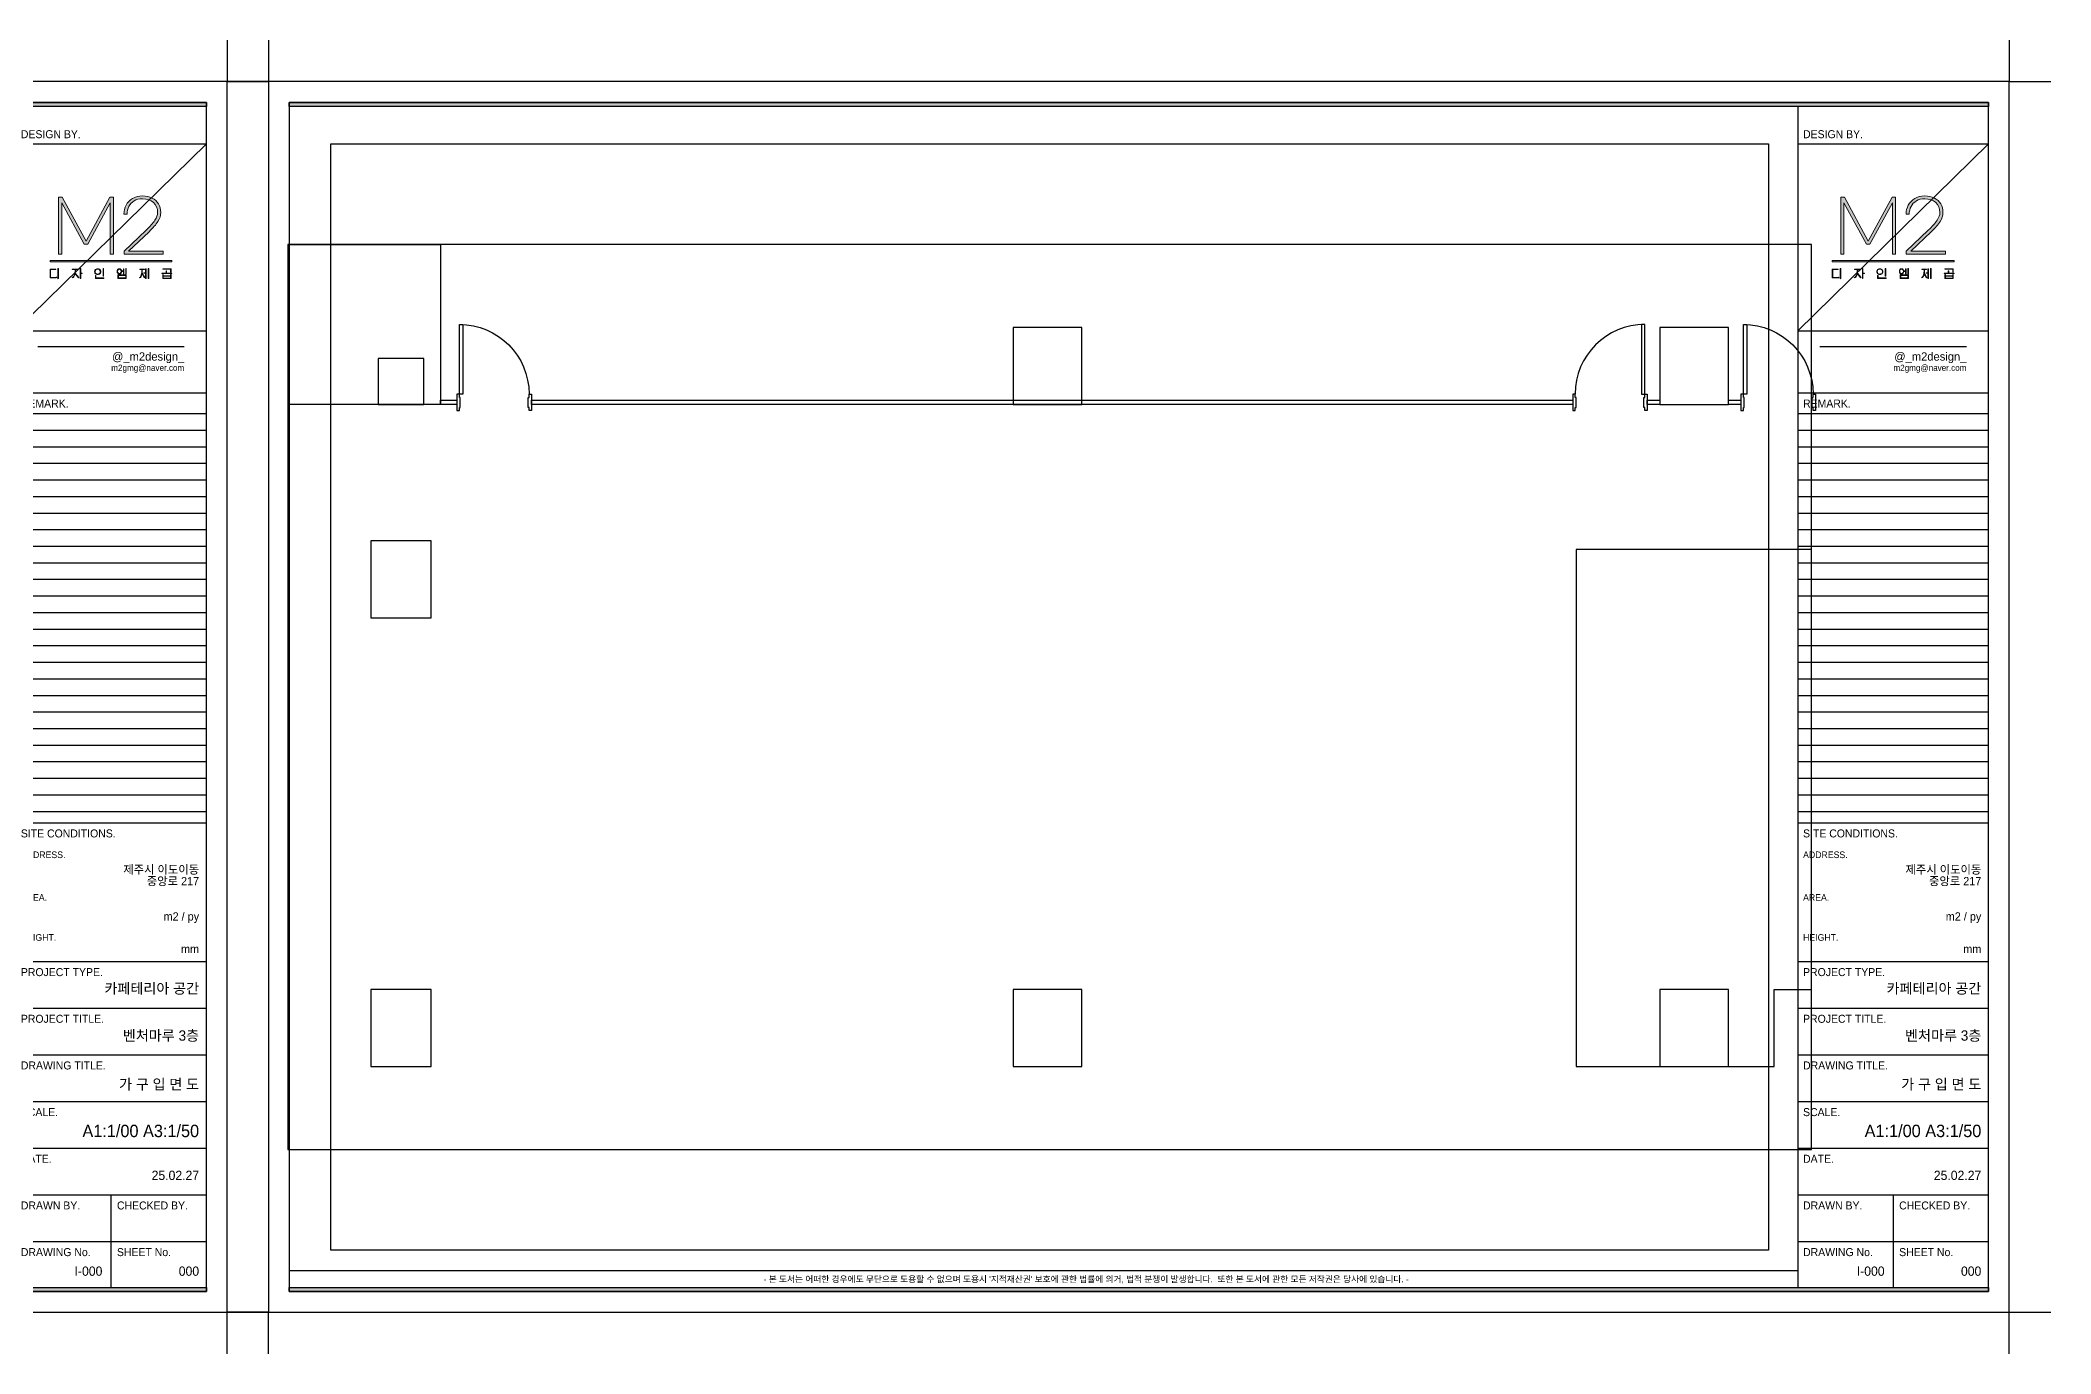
# Model space of a CAD drawing. Header units: millimetres. Extents: x 260434 to 325434, y 89286 to 105136.
# Drawn here: x 301179 to 325434, y 89286 to 105136 of the extents above; entities that cross this region are included whole.
import ezdxf
from ezdxf.enums import TextEntityAlignment as Align

# ---------------------------------------------------------------- set-up
doc = ezdxf.new("R2010")
doc.units = ezdxf.units.MM
doc.header["$LTSCALE"] = 100
doc.layers.get('DEFPOINTS').update_dxf_attribs({"color": 248})
for name, color, linetype in [('06-FUR', 6, 'Continuous'), ('07-DIM WAL', 5, 'Continuous'), ('2CONTINUOUS', 2, 'Continuous'), ('_U+B808_U+C774_U+C5B4 2', 7, 'Continuous'), ('CO-DO-FR', 7, 'Continuous'), ('CO-DOOR', 8, 'Continuous'), ('FORM(YOURNAME)-1', 1, 'Continuous'), ('FORM(YOURNAME)-11', 1, 'Continuous'), ('FORM(YOURNAME)-11 @ 1', 1, 'Continuous'), ('WIN', 4, 'Continuous')]:
    doc.layers.add(name, color=color, linetype=linetype)
doc.styles.add('YOURNAME', font='HY울릉도M.TTF')

# ---------------------------------------------------------------- blocks, each defined once
blk = doc.blocks.new('block 34')
at = {"layer": '_U+B808_U+C774_U+C5B4 2'}
h = blk.add_hatch(color=35, dxfattribs=at)
h.dxf.hatch_style = 2
h.paths.add_polyline_path([(674.6, -105.53), (675.73, -105.53), (683.42, -119.69), (691.1, -105.53), (692.22, -105.53), (692.22, -123.82), (691.22, -123.82), (691.22, -107.31), (683.97, -120.67), (682.84, -120.67), (675.59, -107.31), (675.59, -123.82), (674.6, -123.82)])
h = blk.add_hatch(color=35, dxfattribs=at)
h.dxf.hatch_style = 2
edge = h.paths.add_edge_path()
edge.add_spline(control_points=[(704.68, -105.78), (705.57, -106.21), (706.25, -106.83), (706.73, -107.63), (707.21, -108.43), (707.45, -109.38), (707.45, -110.46), (707.45, -111.43), (707.14, -112.39), (706.53, -113.34), (705.92, -114.29), (704.98, -115.38), (703.7, -116.62), (703.7, -116.62), (697.12, -122.91), (697.12, -122.91), (697.12, -122.91), (708.26, -122.91), (708.26, -122.91), (708.26, -122.91), (708.26, -123.82), (708.26, -123.82), (708.26, -123.82), (695.66, -123.82), (695.66, -123.82), (695.66, -123.82), (695.66, -122.91), (695.66, -122.91), (695.66, -122.91), (702.73, -116.15), (702.73, -116.15), (703.99, -114.93), (704.93, -113.86), (705.54, -112.95), (706.15, -112.03), (706.45, -111.2), (706.45, -110.46), (706.45, -109.07), (706.01, -107.98), (705.12, -107.2), (704.23, -106.42), (703.05, -106.03), (701.57, -106.03), (700.53, -106.03), (699.64, -106.26), (698.89, -106.71), (698.15, -107.15), (697.57, -107.75), (697.18, -108.5), (696.79, -109.25), (696.59, -110.06), (696.59, -110.94), (696.59, -110.94), (695.59, -110.94), (695.59, -110.94), (695.59, -109.89), (695.83, -108.93), (696.3, -108.05), (696.77, -107.17), (697.46, -106.46), (698.36, -105.93), (699.26, -105.4), (700.33, -105.13), (701.57, -105.13), (702.76, -105.13), (703.79, -105.35), (704.68, -105.78)], knot_values=[0, 0, 0, 0, 1, 1, 1, 2, 2, 2, 3, 3, 3, 4, 4, 4, 5, 5, 5, 6, 6, 6, 7, 7, 7, 8, 8, 8, 9, 9, 9, 10, 10, 10, 11, 11, 11, 12, 12, 12, 13, 13, 13, 14, 14, 14, 15, 15, 15, 16, 16, 16, 17, 17, 17, 18, 18, 18, 19, 19, 19, 20, 20, 20, 21, 21, 21, 22, 22, 22, 22], degree=3, periodic=0)
at = {"layer": '_U+B808_U+C774_U+C5B4 2', "lineweight": 0}
blk.add_lwpolyline([(674.6, -105.53), (675.73, -105.53), (683.42, -119.69), (691.1, -105.53), (692.22, -105.53), (692.22, -123.82), (691.22, -123.82), (691.22, -107.31), (683.97, -120.67), (682.84, -120.67), (675.59, -107.31), (675.59, -123.82), (674.6, -123.82), (674.6, -105.53)], dxfattribs=at)
blk.add_open_spline([(704.68, -105.78), (705.57, -106.21), (706.25, -106.83), (706.73, -107.63), (707.21, -108.43), (707.45, -109.38), (707.45, -110.46), (707.45, -111.43), (707.14, -112.39), (706.53, -113.34), (705.92, -114.29), (704.98, -115.38), (703.7, -116.62), (703.7, -116.62), (697.12, -122.91), (697.12, -122.91), (697.12, -122.91), (708.26, -122.91), (708.26, -122.91), (708.26, -122.91), (708.26, -123.82), (708.26, -123.82), (708.26, -123.82), (695.66, -123.82), (695.66, -123.82), (695.66, -123.82), (695.66, -122.91), (695.66, -122.91), (695.66, -122.91), (702.73, -116.15), (702.73, -116.15), (703.99, -114.93), (704.93, -113.86), (705.54, -112.95), (706.15, -112.03), (706.45, -111.2), (706.45, -110.46), (706.45, -109.07), (706.01, -107.98), (705.12, -107.2), (704.23, -106.42), (703.05, -106.03), (701.57, -106.03), (700.53, -106.03), (699.64, -106.26), (698.89, -106.71), (698.15, -107.15), (697.57, -107.75), (697.18, -108.5), (696.79, -109.25), (696.59, -110.06), (696.59, -110.94), (696.59, -110.94), (695.59, -110.94), (695.59, -110.94), (695.59, -109.89), (695.83, -108.93), (696.3, -108.05), (696.77, -107.17), (697.46, -106.46), (698.36, -105.93), (699.26, -105.4), (700.33, -105.13), (701.57, -105.13), (702.76, -105.13), (703.79, -105.35), (704.68, -105.78)], degree=3, knots=[0, 0, 0, 0, 1, 1, 1, 2, 2, 2, 3, 3, 3, 4, 4, 4, 5, 5, 5, 6, 6, 6, 7, 7, 7, 8, 8, 8, 9, 9, 9, 10, 10, 10, 11, 11, 11, 12, 12, 12, 13, 13, 13, 14, 14, 14, 15, 15, 15, 16, 16, 16, 17, 17, 17, 18, 18, 18, 19, 19, 19, 20, 20, 20, 21, 21, 21, 22, 22, 22, 22], dxfattribs=at)
blk = doc.blocks.new('block 35')
at = {"layer": '_U+B808_U+C774_U+C5B4 2'}
h = blk.add_hatch(color=35, dxfattribs=at)
h.dxf.hatch_style = 2
edge = h.paths.add_edge_path()
edge.add_spline(control_points=[(673.72, -128.8), (673.72, -128.8), (672, -128.8), (672, -128.8), (672, -128.8), (672, -131.36), (672, -131.36), (672, -131.36), (673.14, -131.36), (673.14, -131.36), (673.29, -131.36), (673.44, -131.34), (673.6, -131.31), (673.75, -131.28), (673.88, -131.24), (673.98, -131.2), (673.98, -131.2), (673.98, -131.35), (673.98, -131.35), (673.88, -131.4), (673.75, -131.44), (673.6, -131.47), (673.45, -131.49), (673.3, -131.51), (673.14, -131.51), (673.14, -131.51), (671.83, -131.51), (671.83, -131.51), (671.83, -131.51), (671.83, -128.65), (671.83, -128.65), (671.83, -128.65), (673.72, -128.65), (673.72, -128.65), (673.72, -128.65), (673.72, -128.8), (673.72, -128.8)], knot_values=[0, 0, 0, 0, 1, 1, 1, 2, 2, 2, 3, 3, 3, 4, 4, 4, 5, 5, 5, 6, 6, 6, 7, 7, 7, 8, 8, 8, 9, 9, 9, 10, 10, 10, 11, 11, 11, 12, 12, 12, 12], degree=3, periodic=0)
h.paths.add_polyline_path([(674.54, -131.73), (674.38, -131.74), (674.38, -128.5), (674.54, -128.5)])
h = blk.add_hatch(color=35, dxfattribs=at)
h.dxf.hatch_style = 2
edge = h.paths.add_edge_path()
edge.add_spline(control_points=[(679.96, -130.01), (679.96, -130.01), (681.09, -131.37), (681.09, -131.37), (681.09, -131.37), (680.96, -131.47), (680.96, -131.47), (680.96, -131.47), (679.92, -130.19), (679.92, -130.19), (679.82, -130.57), (679.69, -130.87), (679.52, -131.09), (679.35, -131.32), (679.14, -131.46), (678.9, -131.51), (678.9, -131.51), (678.9, -131.36), (678.9, -131.36), (679.11, -131.3), (679.3, -131.16), (679.45, -130.93), (679.6, -130.7), (679.71, -130.39), (679.79, -130.03), (679.86, -129.66), (679.91, -129.25), (679.91, -128.8), (679.91, -128.8), (678.97, -128.8), (678.97, -128.8), (678.97, -128.8), (678.97, -128.65), (678.97, -128.65), (678.97, -128.65), (681, -128.65), (681, -128.65), (681, -128.65), (681, -128.8), (681, -128.8), (681, -128.8), (680.07, -128.8), (680.07, -128.8), (680.06, -129.26), (680.03, -129.66), (679.96, -130.01)], knot_values=[0, 0, 0, 0, 1, 1, 1, 2, 2, 2, 3, 3, 3, 4, 4, 4, 5, 5, 5, 6, 6, 6, 7, 7, 7, 8, 8, 8, 9, 9, 9, 10, 10, 10, 11, 11, 11, 12, 12, 12, 13, 13, 13, 14, 14, 14, 15, 15, 15, 15], degree=3, periodic=0)
h.paths.add_polyline_path([(682.21, -130.06), (681.69, -130.06), (681.69, -131.73), (681.54, -131.73), (681.54, -128.5), (681.69, -128.5), (681.69, -129.92), (682.21, -129.92)])
h = blk.add_hatch(color=35, dxfattribs=at)
h.dxf.hatch_style = 2
edge = h.paths.add_edge_path()
edge.add_spline(control_points=[(687.69, -128.68), (687.84, -128.76), (687.95, -128.87), (688.03, -129.01), (688.11, -129.15), (688.15, -129.3), (688.15, -129.47), (688.15, -129.64), (688.11, -129.8), (688.03, -129.94), (687.95, -130.08), (687.84, -130.19), (687.69, -130.27), (687.54, -130.35), (687.36, -130.39), (687.15, -130.39), (686.95, -130.39), (686.77, -130.35), (686.62, -130.27), (686.47, -130.19), (686.36, -130.08), (686.28, -129.94), (686.2, -129.8), (686.16, -129.64), (686.16, -129.47), (686.16, -129.3), (686.2, -129.15), (686.28, -129.01), (686.36, -128.87), (686.47, -128.76), (686.62, -128.68), (686.77, -128.6), (686.95, -128.56), (687.15, -128.56), (687.36, -128.56), (687.54, -128.6), (687.69, -128.68)], knot_values=[0, 0, 0, 0, 1, 1, 1, 2, 2, 2, 3, 3, 3, 4, 4, 4, 5, 5, 5, 6, 6, 6, 7, 7, 7, 8, 8, 8, 9, 9, 9, 10, 10, 10, 11, 11, 11, 12, 12, 12, 12], degree=3, periodic=0)
edge = h.paths.add_edge_path()
edge.add_spline(control_points=[(686.72, -128.79), (686.59, -128.86), (686.49, -128.95), (686.43, -129.07), (686.36, -129.18), (686.32, -129.32), (686.32, -129.47), (686.32, -129.63), (686.36, -129.76), (686.43, -129.88), (686.49, -130), (686.59, -130.09), (686.72, -130.15), (686.84, -130.22), (686.99, -130.25), (687.15, -130.25), (687.32, -130.25), (687.46, -130.22), (687.59, -130.15), (687.72, -130.09), (687.81, -130), (687.88, -129.88), (687.95, -129.76), (687.98, -129.63), (687.98, -129.47), (687.98, -129.32), (687.95, -129.18), (687.88, -129.07), (687.81, -128.95), (687.72, -128.86), (687.59, -128.79), (687.46, -128.73), (687.32, -128.7), (687.15, -128.7), (686.99, -128.7), (686.84, -128.73), (686.72, -128.79)], knot_values=[0, 0, 0, 0, 1, 1, 1, 2, 2, 2, 3, 3, 3, 4, 4, 4, 5, 5, 5, 6, 6, 6, 7, 7, 7, 8, 8, 8, 9, 9, 9, 10, 10, 10, 11, 11, 11, 12, 12, 12, 12], degree=3, periodic=0)
h.paths.add_polyline_path([(686.6, -131.51), (689.15, -131.51), (689.15, -131.66), (686.44, -131.66), (686.44, -130.66), (686.6, -130.66)])
h.paths.add_polyline_path([(689.03, -130.91), (688.87, -130.91), (688.87, -128.5), (689.03, -128.5)])
h = blk.add_hatch(color=35, dxfattribs=at)
h.dxf.hatch_style = 2
edge = h.paths.add_edge_path()
edge.add_spline(control_points=[(694.67, -130), (694.55, -130.16), (694.37, -130.23), (694.14, -130.23), (693.91, -130.23), (693.73, -130.16), (693.61, -130), (693.48, -129.84), (693.42, -129.64), (693.42, -129.39), (693.42, -129.14), (693.48, -128.94), (693.61, -128.78), (693.73, -128.62), (693.91, -128.54), (694.14, -128.54), (694.35, -128.54), (694.51, -128.61), (694.63, -128.74), (694.75, -128.87), (694.83, -129.04), (694.85, -129.25), (694.85, -129.25), (695.45, -129.25), (695.45, -129.25), (695.45, -129.25), (695.45, -128.52), (695.45, -128.52), (695.45, -128.52), (695.61, -128.52), (695.61, -128.52), (695.61, -128.52), (695.61, -130.29), (695.61, -130.29), (695.61, -130.29), (695.45, -130.29), (695.45, -130.29), (695.45, -130.29), (695.45, -129.4), (695.45, -129.4), (695.45, -129.4), (694.86, -129.4), (694.86, -129.4), (694.85, -129.64), (694.79, -129.85), (694.67, -130)], knot_values=[0, 0, 0, 0, 1, 1, 1, 2, 2, 2, 3, 3, 3, 4, 4, 4, 5, 5, 5, 6, 6, 6, 7, 7, 7, 8, 8, 8, 9, 9, 9, 10, 10, 10, 11, 11, 11, 12, 12, 12, 13, 13, 13, 14, 14, 14, 15, 15, 15, 15], degree=3, periodic=0)
edge = h.paths.add_edge_path()
edge.add_spline(control_points=[(693.73, -129.9), (693.83, -130.03), (693.97, -130.09), (694.14, -130.09), (694.31, -130.09), (694.45, -130.03), (694.55, -129.9), (694.65, -129.78), (694.7, -129.61), (694.7, -129.39), (694.7, -129.17), (694.65, -129), (694.55, -128.87), (694.45, -128.75), (694.31, -128.69), (694.14, -128.69), (693.97, -128.69), (693.83, -128.75), (693.73, -128.87), (693.63, -129), (693.58, -129.17), (693.58, -129.39), (693.58, -129.61), (693.63, -129.78), (693.73, -129.9)], knot_values=[0, 0, 0, 0, 1, 1, 1, 2, 2, 2, 3, 3, 3, 4, 4, 4, 5, 5, 5, 6, 6, 6, 7, 7, 7, 8, 8, 8, 8], degree=3, periodic=0)
h.paths.add_polyline_path([(693.69, -130.55), (696.36, -130.55), (696.36, -131.66), (693.69, -131.66)])
h.paths.add_polyline_path([(693.85, -131.51), (696.2, -131.51), (696.2, -130.7), (693.85, -130.7)])
h.paths.add_polyline_path([(696.36, -128.5), (696.36, -130.32), (696.2, -130.32), (696.2, -128.5)])
h = blk.add_hatch(color=35, dxfattribs=at)
h.dxf.hatch_style = 2
edge = h.paths.add_edge_path()
edge.add_spline(control_points=[(701.46, -129.93), (701.46, -129.93), (702.28, -131.39), (702.28, -131.39), (702.28, -131.39), (702.15, -131.47), (702.15, -131.47), (702.15, -131.47), (701.43, -130.17), (701.43, -130.17), (701.3, -130.94), (701.03, -131.39), (700.63, -131.51), (700.63, -131.51), (700.63, -131.35), (700.63, -131.35), (700.88, -131.26), (701.06, -130.99), (701.18, -130.55), (701.3, -130.1), (701.37, -129.52), (701.37, -128.8), (701.37, -128.8), (700.67, -128.8), (700.67, -128.8), (700.67, -128.8), (700.67, -128.65), (700.67, -128.65), (700.67, -128.65), (702.19, -128.65), (702.19, -128.65), (702.19, -128.65), (702.19, -128.8), (702.19, -128.8), (702.19, -128.8), (701.53, -128.8), (701.53, -128.8), (701.52, -129.25), (701.5, -129.63), (701.46, -129.93)], knot_values=[0, 0, 0, 0, 1, 1, 1, 2, 2, 2, 3, 3, 3, 4, 4, 4, 5, 5, 5, 6, 6, 6, 7, 7, 7, 8, 8, 8, 9, 9, 9, 10, 10, 10, 11, 11, 11, 12, 12, 12, 13, 13, 13, 13], degree=3, periodic=0)
h.paths.add_polyline_path([(702.59, -128.52), (702.75, -128.52), (702.75, -131.68), (702.59, -131.68), (702.59, -129.95), (702, -129.95), (702, -129.8), (702.59, -129.8)])
h.paths.add_polyline_path([(703.61, -128.5), (703.61, -131.73), (703.45, -131.73), (703.45, -128.5)])
h = blk.add_hatch(color=35, dxfattribs=at)
h.dxf.hatch_style = 2
h.paths.add_polyline_path([(711.02, -129.93), (711.02, -130.07), (707.82, -130.07), (707.82, -129.93), (709.16, -129.93), (709.16, -129.2), (709.32, -129.2), (709.32, -129.93)])
h.paths.add_polyline_path([(710.61, -128.72), (708.07, -128.72), (708.07, -128.57), (710.77, -128.57), (710.77, -129.64), (710.61, -129.64)])
h.paths.add_polyline_path([(710.61, -130.36), (710.77, -130.36), (710.77, -131.66), (708.08, -131.66), (708.08, -130.36), (708.24, -130.36), (708.24, -130.83), (710.61, -130.83)])
h.paths.add_polyline_path([(710.61, -131.52), (710.61, -130.97), (708.24, -130.97), (708.24, -131.52)])
at = {"layer": '_U+B808_U+C774_U+C5B4 2', "lineweight": 0}
for points in [[(674.54, -131.73), (674.38, -131.74), (674.38, -128.5), (674.54, -128.5), (674.54, -131.73)], [(682.21, -130.06), (681.69, -130.06), (681.69, -131.73), (681.54, -131.73), (681.54, -128.5), (681.69, -128.5), (681.69, -129.92), (682.21, -129.92), (682.21, -130.06)], [(689.03, -130.91), (688.87, -130.91), (688.87, -128.5), (689.03, -128.5), (689.03, -130.91)], [(696.36, -128.5), (696.36, -130.32), (696.2, -130.32), (696.2, -128.5), (696.36, -128.5)], [(702.59, -128.52), (702.75, -128.52), (702.75, -131.68), (702.59, -131.68), (702.59, -129.95), (702, -129.95), (702, -129.8), (702.59, -129.8), (702.59, -128.52)], [(703.61, -128.5), (703.61, -131.73), (703.45, -131.73), (703.45, -128.5), (703.61, -128.5)], [(711.02, -129.93), (711.02, -130.07), (707.82, -130.07), (707.82, -129.93), (709.16, -129.93), (709.16, -129.2), (709.32, -129.2), (709.32, -129.93), (711.02, -129.93)], [(710.61, -128.72), (708.07, -128.72), (708.07, -128.57), (710.77, -128.57), (710.77, -129.64), (710.61, -129.64), (710.61, -128.72)], [(686.6, -131.51), (689.15, -131.51), (689.15, -131.66), (686.44, -131.66), (686.44, -130.66), (686.6, -130.66), (686.6, -131.51)], [(693.69, -130.55), (696.36, -130.55), (696.36, -131.66), (693.69, -131.66), (693.69, -130.55)], [(693.85, -131.51), (696.2, -131.51), (696.2, -130.7), (693.85, -130.7), (693.85, -131.51)], [(710.61, -130.36), (710.77, -130.36), (710.77, -131.66), (708.08, -131.66), (708.08, -130.36), (708.24, -130.36), (708.24, -130.83), (710.61, -130.83), (710.61, -130.36)], [(710.61, -131.52), (710.61, -130.97), (708.24, -130.97), (708.24, -131.52), (710.61, -131.52)]]:
    blk.add_lwpolyline(points, dxfattribs=at)
for points, knots in [([(673.72, -128.8), (673.72, -128.8), (672, -128.8), (672, -128.8), (672, -128.8), (672, -131.36), (672, -131.36), (672, -131.36), (673.14, -131.36), (673.14, -131.36), (673.29, -131.36), (673.44, -131.34), (673.6, -131.31), (673.75, -131.28), (673.88, -131.24), (673.98, -131.2), (673.98, -131.2), (673.98, -131.35), (673.98, -131.35), (673.88, -131.4), (673.75, -131.44), (673.6, -131.47), (673.45, -131.49), (673.3, -131.51), (673.14, -131.51), (673.14, -131.51), (671.83, -131.51), (671.83, -131.51), (671.83, -131.51), (671.83, -128.65), (671.83, -128.65), (671.83, -128.65), (673.72, -128.65), (673.72, -128.65), (673.72, -128.65), (673.72, -128.8), (673.72, -128.8)], [0, 0, 0, 0, 1, 1, 1, 2, 2, 2, 3, 3, 3, 4, 4, 4, 5, 5, 5, 6, 6, 6, 7, 7, 7, 8, 8, 8, 9, 9, 9, 10, 10, 10, 11, 11, 11, 12, 12, 12, 12]), ([(679.96, -130.01), (679.96, -130.01), (681.09, -131.37), (681.09, -131.37), (681.09, -131.37), (680.96, -131.47), (680.96, -131.47), (680.96, -131.47), (679.92, -130.19), (679.92, -130.19), (679.82, -130.57), (679.69, -130.87), (679.52, -131.09), (679.35, -131.32), (679.14, -131.46), (678.9, -131.51), (678.9, -131.51), (678.9, -131.36), (678.9, -131.36), (679.11, -131.3), (679.3, -131.16), (679.45, -130.93), (679.6, -130.7), (679.71, -130.39), (679.79, -130.03), (679.86, -129.66), (679.91, -129.25), (679.91, -128.8), (679.91, -128.8), (678.97, -128.8), (678.97, -128.8), (678.97, -128.8), (678.97, -128.65), (678.97, -128.65), (678.97, -128.65), (681, -128.65), (681, -128.65), (681, -128.65), (681, -128.8), (681, -128.8), (681, -128.8), (680.07, -128.8), (680.07, -128.8), (680.06, -129.26), (680.03, -129.66), (679.96, -130.01)], [0, 0, 0, 0, 1, 1, 1, 2, 2, 2, 3, 3, 3, 4, 4, 4, 5, 5, 5, 6, 6, 6, 7, 7, 7, 8, 8, 8, 9, 9, 9, 10, 10, 10, 11, 11, 11, 12, 12, 12, 13, 13, 13, 14, 14, 14, 15, 15, 15, 15]), ([(687.69, -128.68), (687.84, -128.76), (687.95, -128.87), (688.03, -129.01), (688.11, -129.15), (688.15, -129.3), (688.15, -129.47), (688.15, -129.64), (688.11, -129.8), (688.03, -129.94), (687.95, -130.08), (687.84, -130.19), (687.69, -130.27), (687.54, -130.35), (687.36, -130.39), (687.15, -130.39), (686.95, -130.39), (686.77, -130.35), (686.62, -130.27), (686.47, -130.19), (686.36, -130.08), (686.28, -129.94), (686.2, -129.8), (686.16, -129.64), (686.16, -129.47), (686.16, -129.3), (686.2, -129.15), (686.28, -129.01), (686.36, -128.87), (686.47, -128.76), (686.62, -128.68), (686.77, -128.6), (686.95, -128.56), (687.15, -128.56), (687.36, -128.56), (687.54, -128.6), (687.69, -128.68)], [0, 0, 0, 0, 1, 1, 1, 2, 2, 2, 3, 3, 3, 4, 4, 4, 5, 5, 5, 6, 6, 6, 7, 7, 7, 8, 8, 8, 9, 9, 9, 10, 10, 10, 11, 11, 11, 12, 12, 12, 12]), ([(686.72, -128.79), (686.59, -128.86), (686.49, -128.95), (686.43, -129.07), (686.36, -129.18), (686.32, -129.32), (686.32, -129.47), (686.32, -129.63), (686.36, -129.76), (686.43, -129.88), (686.49, -130), (686.59, -130.09), (686.72, -130.15), (686.84, -130.22), (686.99, -130.25), (687.15, -130.25), (687.32, -130.25), (687.46, -130.22), (687.59, -130.15), (687.72, -130.09), (687.81, -130), (687.88, -129.88), (687.95, -129.76), (687.98, -129.63), (687.98, -129.47), (687.98, -129.32), (687.95, -129.18), (687.88, -129.07), (687.81, -128.95), (687.72, -128.86), (687.59, -128.79), (687.46, -128.73), (687.32, -128.7), (687.15, -128.7), (686.99, -128.7), (686.84, -128.73), (686.72, -128.79)], [0, 0, 0, 0, 1, 1, 1, 2, 2, 2, 3, 3, 3, 4, 4, 4, 5, 5, 5, 6, 6, 6, 7, 7, 7, 8, 8, 8, 9, 9, 9, 10, 10, 10, 11, 11, 11, 12, 12, 12, 12]), ([(694.67, -130), (694.55, -130.16), (694.37, -130.23), (694.14, -130.23), (693.91, -130.23), (693.73, -130.16), (693.61, -130), (693.48, -129.84), (693.42, -129.64), (693.42, -129.39), (693.42, -129.14), (693.48, -128.94), (693.61, -128.78), (693.73, -128.62), (693.91, -128.54), (694.14, -128.54), (694.35, -128.54), (694.51, -128.61), (694.63, -128.74), (694.75, -128.87), (694.83, -129.04), (694.85, -129.25), (694.85, -129.25), (695.45, -129.25), (695.45, -129.25), (695.45, -129.25), (695.45, -128.52), (695.45, -128.52), (695.45, -128.52), (695.61, -128.52), (695.61, -128.52), (695.61, -128.52), (695.61, -130.29), (695.61, -130.29), (695.61, -130.29), (695.45, -130.29), (695.45, -130.29), (695.45, -130.29), (695.45, -129.4), (695.45, -129.4), (695.45, -129.4), (694.86, -129.4), (694.86, -129.4), (694.85, -129.64), (694.79, -129.85), (694.67, -130)], [0, 0, 0, 0, 1, 1, 1, 2, 2, 2, 3, 3, 3, 4, 4, 4, 5, 5, 5, 6, 6, 6, 7, 7, 7, 8, 8, 8, 9, 9, 9, 10, 10, 10, 11, 11, 11, 12, 12, 12, 13, 13, 13, 14, 14, 14, 15, 15, 15, 15]), ([(693.73, -129.9), (693.83, -130.03), (693.97, -130.09), (694.14, -130.09), (694.31, -130.09), (694.45, -130.03), (694.55, -129.9), (694.65, -129.78), (694.7, -129.61), (694.7, -129.39), (694.7, -129.17), (694.65, -129), (694.55, -128.87), (694.45, -128.75), (694.31, -128.69), (694.14, -128.69), (693.97, -128.69), (693.83, -128.75), (693.73, -128.87), (693.63, -129), (693.58, -129.17), (693.58, -129.39), (693.58, -129.61), (693.63, -129.78), (693.73, -129.9)], [0, 0, 0, 0, 1, 1, 1, 2, 2, 2, 3, 3, 3, 4, 4, 4, 5, 5, 5, 6, 6, 6, 7, 7, 7, 8, 8, 8, 8]), ([(701.46, -129.93), (701.46, -129.93), (702.28, -131.39), (702.28, -131.39), (702.28, -131.39), (702.15, -131.47), (702.15, -131.47), (702.15, -131.47), (701.43, -130.17), (701.43, -130.17), (701.3, -130.94), (701.03, -131.39), (700.63, -131.51), (700.63, -131.51), (700.63, -131.35), (700.63, -131.35), (700.88, -131.26), (701.06, -130.99), (701.18, -130.55), (701.3, -130.1), (701.37, -129.52), (701.37, -128.8), (701.37, -128.8), (700.67, -128.8), (700.67, -128.8), (700.67, -128.8), (700.67, -128.65), (700.67, -128.65), (700.67, -128.65), (702.19, -128.65), (702.19, -128.65), (702.19, -128.65), (702.19, -128.8), (702.19, -128.8), (702.19, -128.8), (701.53, -128.8), (701.53, -128.8), (701.52, -129.25), (701.5, -129.63), (701.46, -129.93)], [0, 0, 0, 0, 1, 1, 1, 2, 2, 2, 3, 3, 3, 4, 4, 4, 5, 5, 5, 6, 6, 6, 7, 7, 7, 8, 8, 8, 9, 9, 9, 10, 10, 10, 11, 11, 11, 12, 12, 12, 13, 13, 13, 13])]:
    blk.add_open_spline(points, degree=3, knots=knots, dxfattribs=at)
blk = doc.blocks.new('block 33')
at = {"layer": '_U+B808_U+C774_U+C5B4 2'}
for name in ['block 34', 'block 35']:
    blk.add_blockref(name, (0, 0), dxfattribs=at)
blk = doc.blocks.new('block 32')
at = {"layer": '_U+B808_U+C774_U+C5B4 2'}
h = blk.add_hatch(color=35, dxfattribs=at)
h.dxf.hatch_style = 2
h.paths.add_polyline_path([(711.02, -126.32), (671.83, -126.32), (671.83, -125.91), (711.02, -125.91)])
at = {"layer": '_U+B808_U+C774_U+C5B4 2', "lineweight": 0}
blk.add_lwpolyline([(711.02, -126.32), (671.83, -126.32), (671.83, -125.91), (711.02, -125.91), (711.02, -126.32)], dxfattribs=at)
at = {"layer": '_U+B808_U+C774_U+C5B4 2'}
blk.add_blockref('block 33', (0, 0), dxfattribs=at)
blk = doc.blocks.new('FORM-ELEVATION')
at = {"layer": 'FORM(YOURNAME)-11'}
h = blk.add_hatch(color=256, dxfattribs=at)
h.dxf.hatch_style = 1
h.paths.add_polyline_path([(-10309, 35708), (71691, 35708), (71691, 35508), (-10309, 35508)])
h.paths.add_polyline_path([(-10309, -21492), (71691, -21492), (71691, -21692), (-10309, -21692)])
at = {"layer": 'DEFPOINTS', "color": 158}
for p, q in [((62481, 35508), (62481, -21492)), ((62481, 33708), (71691, 33708)), ((62481, 24686), (71691, 33708)), ((62481, 24686), (71691, 24686)), ((62481, 20686), (71691, 20686)), ((62481, 19886), (71691, 19886)), ((62481, 19086), (71691, 19086)), ((62481, 18286), (71691, 18286)), ((62481, 17486), (71691, 17486)), ((62481, 16686), (71691, 16686)), ((62481, 15886), (71691, 15886)), ((62481, 15086), (71691, 15086)), ((62481, 14286), (71691, 14286)), ((62481, 13486), (71691, 13486)), ((62481, 12686), (71691, 12686)), ((62481, 11886), (71691, 11886)), ((62481, 11086), (71691, 11086)), ((62481, 10286), (71691, 10286)), ((62481, 9486), (71691, 9486)), ((62481, 8686), (71691, 8686)), ((62481, 7886), (71691, 7886)), ((62481, 7086), (71691, 7086)), ((62481, 6286), (71691, 6286)), ((62481, 5486), (71691, 5486)), ((62481, 4686), (71691, 4686)), ((62481, 3886), (71691, 3886)), ((62481, 3086), (71691, 3086)), ((62481, 2286), (71691, 2286)), ((62481, 1486), (71691, 1486)), ((62481, -20692), (-10309, -20692))]:
    blk.add_line(p, q, dxfattribs=at)
at = {"layer": 'DEFPOINTS', "color": 1}
for points in [[(-11309, 38708), (-11309, 36708), (-13309, 36708)], [(72691, 38708), (72691, 36708), (74691, 36708)], [(-11309, -24692), (-11309, -22692), (-13309, -22692)], [(72691, -24692), (72691, -22692), (74691, -22692)]]:
    blk.add_lwpolyline(points, dxfattribs=at)
at = {"layer": 'DEFPOINTS', "color": 158}
for points in [[(-10309, -21692), (71691, -21692), (71691, 35708), (-10309, 35708)], [(-8309, 33708), (61071, 33708), (61071, -19692), (-8309, -19692)]]:
    blk.add_lwpolyline(points, close=True, dxfattribs=at)
at = {"layer": 'FORM(YOURNAME)-11', "color": 251}
blk.add_line((63550, 23916), (70622, 23916), dxfattribs=at)
at = {"layer": 'FORM(YOURNAME)-11', "color": 14}
for p, q in [((62481, 21686), (71691, 21686)), ((62481, 937), (71691, 937)), ((62481, -5756), (71691, -5756)), ((62481, -8009), (71691, -8009)), ((62481, -10261), (71691, -10261)), ((62481, -12514), (71691, -12514)), ((62481, -14766), (71691, -14766)), ((62481, -17019), (71691, -17019)), ((67086, -17019), (67086, -21492)), ((62481, -19271), (71691, -19271))]:
    blk.add_line(p, q, dxfattribs=at)
at = {"layer": 'FORM(YOURNAME)-11', "color": 250}
blk.add_lwpolyline([(-11309, -22692), (72691, -22692), (72691, 36708), (-11309, 36708)], close=True, dxfattribs=at)
at = {"layer": 'FORM(YOURNAME)-11'}
for points in [[(-10309, 35708), (71691, 35708), (71691, 35508), (-10309, 35508)], [(-10309, -21492), (71691, -21492), (71691, -21692), (-10309, -21692)]]:
    blk.add_lwpolyline(points, close=True, dxfattribs=at)
at = {"layer": '_U+B808_U+C774_U+C5B4 2', "xscale": 150, "yscale": 150, "zscale": 150}
blk.add_blockref('block 32', (-36628, 46957), dxfattribs=at)
at = {"layer": 'FORM(YOURNAME)-11', "color": 14, "style": 'YOURNAME'}
for s, height, p in [('DESIGN BY.', 386.1, (62739, 34170)), ('REMARK.', 386.1, (62739, 21172)), ('SITE CONDITIONS.', 386.14, (62739, 422)), ('PROJECT TYPE.', 386.14, (62739, -6271)), ('PROJECT TITLE.', 386.14, (62739, -8524)), ('DRAWING TITLE.', 386.14, (62739, -10776)), ('SCALE.', 386.1, (62739, -13029)), ('DATE.', 386.1, (62739, -15281)), ('DRAWN BY.', 386.1, (62739, -17534)), ('CHECKED BY.', 386.14, (67376, -17534)), ('DRAWING No.', 386.14, (62739, -19786)), ('SHEET No.', 386.1, (67376, -19786))]:
    blk.add_text(s, height=height, dxfattribs=at).set_placement(p, align=Align.MIDDLE_LEFT)
for s, height, width, p in [('@_m2design_', 400, 1.03, (70622, 23242)), ('m2gmg@naver.com', 300, 0.995, (70622, 22747))]:
    blk.add_text(s, height=height, dxfattribs=dict(at, width=width)).set_placement(p, align=Align.RIGHT)
at = {"layer": 'FORM(YOURNAME)-11', "color": 251, "style": 'YOURNAME'}
for s, p in [('ADDRESS.', (62739, -608)), ('AREA.', (62739, -2667)), ('HEIGHT.', (62739, -4598))]:
    blk.add_text(s, height=321.8, dxfattribs=at).set_placement(p, align=Align.MIDDLE_LEFT)
at = {"layer": 'FORM(YOURNAME)-11', "color": 1, "style": 'YOURNAME'}
blk.add_text("- 본 도서는 어떠한 경우에도 무단으로 도용할 수 없으며 도용시 '지적재산권' 보호에 관한 법률에 의거, 법적 분쟁이 발생합니다.  또한 본 도서에 관한 모든 저작권은 당사에 있습니다. -", height=300, dxfattribs=at).set_placement((28146, -21092), align=Align.MIDDLE_CENTER)
at = {"layer": 'FORM(YOURNAME)-11', "color": 3, "style": 'YOURNAME'}
for tag, height, p in [('2', 450, (71041, -1863)), ('1', 450, (71041, -1219)), ('3', 450, (71041, -3150)), ('4', 450, (71041, -5081)), ('5', 515, (71041, -7398)), ('6', 515, (71041, -9650)), ('7', 515, (71041, -11903)), ('8', 515, (71041, -14155)), ('9', 515, (71041, -16408)), ('10', 515, (66791, -18596)), ('11', 515, (71041, -18660)), ('12', 515, (66791, -20848)), ('13', 515, (71041, -20848))]:
    blk.add_attdef(tag, text='', height=height, dxfattribs=at).set_placement(p, align=Align.MIDDLE_RIGHT)
blk = doc.blocks.new('*U72')
at = {"layer": 'FORM(YOURNAME)-1'}
ref = blk.add_blockref('FORM-ELEVATION', (285261, 95459), dxfattribs=dict(at, xscale=0.2500000000000001, yscale=0.2500000000000001, zscale=0.2500000000000001))
ref.add_attrib('12', 'I-000', dxfattribs={"layer": 'FORM(YOURNAME)-11 @ 1', "color": 3, "height": 112.5, "style": 'YOURNAME'}).set_placement((301929, 90283), align=Align.MIDDLE_RIGHT)
ref.add_attrib('13', '000', dxfattribs={"layer": 'FORM(YOURNAME)-11 @ 1', "color": 3, "height": 112.5, "style": 'YOURNAME'}).set_placement((303096, 90283), align=Align.MIDDLE_RIGHT)
ref.add_attrib('9', '25.02.27', dxfattribs={"layer": 'FORM(YOURNAME)-11 @ 1', "color": 3, "height": 112.5, "style": 'YOURNAME'}).set_placement((303096, 91439), align=Align.MIDDLE_RIGHT)
ref.add_attrib('8', 'A1:1/00 A3:1/50', dxfattribs={"layer": 'FORM(YOURNAME)-11 @ 1', "color": 3, "height": 150, "style": 'YOURNAME'}).set_placement((303096, 91975), align=Align.MIDDLE_RIGHT)
ref.add_attrib('7', '가 구 입 면 도', dxfattribs={"layer": 'FORM(YOURNAME)-11 @ 1', "color": 3, "height": 125, "style": 'YOURNAME'}).set_placement((303096, 92538), align=Align.MIDDLE_RIGHT)
ref.add_attrib('6', '벤처마루 3층', dxfattribs={"layer": 'FORM(YOURNAME)-11 @ 1', "color": 3, "height": 125, "style": 'YOURNAME'}).set_placement((303096, 93126), align=Align.MIDDLE_RIGHT)
ref.add_attrib('5', '카페테리아 공간', dxfattribs={"layer": 'FORM(YOURNAME)-11 @ 1', "color": 3, "height": 125, "style": 'YOURNAME'}).set_placement((303096, 93694), align=Align.MIDDLE_RIGHT)
ref.add_attrib('1', '제주시 이도이동', dxfattribs={"layer": 'FORM(YOURNAME)-11 @ 1', "color": 3, "height": 100, "style": 'YOURNAME'}).set_placement((303096, 95128), align=Align.MIDDLE_RIGHT)
ref.add_attrib('2', '중앙로 217', dxfattribs={"layer": 'FORM(YOURNAME)-11 @ 1', "color": 3, "height": 100, "style": 'YOURNAME'}).set_placement((303096, 94989), align=Align.MIDDLE_RIGHT)
ref.add_attrib('3', 'm2 / py', dxfattribs={"layer": 'FORM(YOURNAME)-11 @ 1', "color": 3, "height": 100, "style": 'YOURNAME'}).set_placement((303096, 94563), align=Align.MIDDLE_RIGHT)
ref.add_attrib('4', 'mm', dxfattribs={"layer": 'FORM(YOURNAME)-11 @ 1', "color": 3, "height": 100, "style": 'YOURNAME'}).set_placement((303096, 94170), align=Align.MIDDLE_RIGHT)
blk = doc.blocks.new('D-001')
at = {"layer": 'CO-DO-FR'}
for points in [[(0, 200), (0, 0), (30, 0), (30, 40), (40, 40), (40, 160), (30, 160), (30, 200), (0, 200)], [(900, 200), (900, 0), (870, 0), (870, 40), (860, 40), (860, 160), (870, 160), (870, 200), (900, 200)]]:
    blk.add_lwpolyline(points, close=True, dxfattribs=at)
at = {"layer": 'CO-DOOR'}
blk.add_lwpolyline([(830, 1040), (830, 200), (870, 200), (870, 1040)], close=True, dxfattribs=at)
blk.add_arc((870, 200), 840, 90, 180, dxfattribs=at)
blk = doc.blocks.new('*U73')
at = {"layer": 'FORM(YOURNAME)-1'}
ref = blk.add_blockref('FORM-ELEVATION', (306761, 95459), dxfattribs=dict(at, xscale=0.2500000000000001, yscale=0.2500000000000001, zscale=0.2500000000000001))
ref.add_attrib('12', 'I-000', dxfattribs={"layer": 'FORM(YOURNAME)-11 @ 1', "color": 3, "height": 112.5, "style": 'YOURNAME'}).set_placement((323429, 90283), align=Align.MIDDLE_RIGHT)
ref.add_attrib('13', '000', dxfattribs={"layer": 'FORM(YOURNAME)-11 @ 1', "color": 3, "height": 112.5, "style": 'YOURNAME'}).set_placement((324596, 90283), align=Align.MIDDLE_RIGHT)
ref.add_attrib('9', '25.02.27', dxfattribs={"layer": 'FORM(YOURNAME)-11 @ 1', "color": 3, "height": 112.5, "style": 'YOURNAME'}).set_placement((324596, 91439), align=Align.MIDDLE_RIGHT)
ref.add_attrib('8', 'A1:1/00 A3:1/50', dxfattribs={"layer": 'FORM(YOURNAME)-11 @ 1', "color": 3, "height": 150, "style": 'YOURNAME'}).set_placement((324596, 91975), align=Align.MIDDLE_RIGHT)
ref.add_attrib('7', '가 구 입 면 도', dxfattribs={"layer": 'FORM(YOURNAME)-11 @ 1', "color": 3, "height": 125, "style": 'YOURNAME'}).set_placement((324596, 92538), align=Align.MIDDLE_RIGHT)
ref.add_attrib('6', '벤처마루 3층', dxfattribs={"layer": 'FORM(YOURNAME)-11 @ 1', "color": 3, "height": 125, "style": 'YOURNAME'}).set_placement((324596, 93126), align=Align.MIDDLE_RIGHT)
ref.add_attrib('5', '카페테리아 공간', dxfattribs={"layer": 'FORM(YOURNAME)-11 @ 1', "color": 3, "height": 125, "style": 'YOURNAME'}).set_placement((324596, 93694), align=Align.MIDDLE_RIGHT)
ref.add_attrib('1', '제주시 이도이동', dxfattribs={"layer": 'FORM(YOURNAME)-11 @ 1', "color": 3, "height": 100, "style": 'YOURNAME'}).set_placement((324596, 95128), align=Align.MIDDLE_RIGHT)
ref.add_attrib('2', '중앙로 217', dxfattribs={"layer": 'FORM(YOURNAME)-11 @ 1', "color": 3, "height": 100, "style": 'YOURNAME'}).set_placement((324596, 94989), align=Align.MIDDLE_RIGHT)
ref.add_attrib('3', 'm2 / py', dxfattribs={"layer": 'FORM(YOURNAME)-11 @ 1', "color": 3, "height": 100, "style": 'YOURNAME'}).set_placement((324596, 94563), align=Align.MIDDLE_RIGHT)
ref.add_attrib('4', 'mm', dxfattribs={"layer": 'FORM(YOURNAME)-11 @ 1', "color": 3, "height": 100, "style": 'YOURNAME'}).set_placement((324596, 94170), align=Align.MIDDLE_RIGHT)

msp = doc.modelspace()

# ---------------------------------------------------------------- linework, layer by layer
at = {"layer": '06-FUR'}
for points in [[(322546.6, 98990.7), (319706.6, 98990.7), (319706.6, 92750.7)], [(319706.6, 92750.7), (322096.6, 92750.7), (322096.6, 93680.7), (322546.6, 93680.7)]]:
    msp.add_lwpolyline(points, dxfattribs=at)
at = {"layer": '2CONTINUOUS'}
msp.add_lwpolyline([(304166.6, 102670.7), (306006.6, 102670.7), (306006.6, 100740.7), (304166.6, 100740.7)], dxfattribs=at)
for points in [[(312916.6, 100740.7), (313746.6, 100740.7), (313746.6, 101670.7), (312916.6, 101670.7)], [(320716.6, 100740.7), (321546.6, 100740.7), (321546.6, 101670.7), (320716.6, 101670.7)], [(305256.6, 100740.7), (305806.6, 100740.7), (305806.6, 101295.7), (305256.6, 101295.7)], [(305166.6, 98165.7), (305896.6, 98165.7), (305896.6, 99095.7), (305166.6, 99095.7)], [(305166.6, 92750.7), (305896.6, 92750.7), (305896.6, 93680.7), (305166.6, 93680.7)], [(312916.6, 92750.7), (313746.6, 92750.7), (313746.6, 93680.7), (312916.6, 93680.7)], [(320716.6, 92750.7), (321546.6, 92750.7), (321546.6, 93680.7), (320716.6, 93680.7)]]:
    msp.add_lwpolyline(points, close=True, dxfattribs=at)
at = {"layer": 'WIN'}
for points in [[(322546.6, 102670.7), (304166.6, 102670.7), (304166.6, 91750.7), (322546.6, 91750.7)], [(306006.6, 100790.7), (306206.6, 100790.7), (306206.6, 100740.7), (306006.6, 100740.7)], [(307106.6, 100790.7), (319666.6, 100790.7), (319666.6, 100740.7), (307106.6, 100740.7)], [(320566.6, 100790.7), (320716.6, 100790.7), (320716.6, 100740.7), (320566.6, 100740.7)], [(321546.6, 100790.7), (321696.6, 100790.7), (321696.6, 100740.7), (321546.6, 100740.7)]]:
    msp.add_lwpolyline(points, close=True, dxfattribs=at)

# ---------------------------------------------------------------- block references
at = {"layer": '07-DIM WAL'}
for name in ['*U72', '*U73']:
    msp.add_blockref(name, (0, 0), dxfattribs=at)
at = {"layer": 'CO-DOOR', "xscale": -1}
for p in [(307106.6, 100665.7), (322596.6, 100665.7)]:
    msp.add_blockref('D-001', p, dxfattribs=at)
at = {"layer": 'CO-DOOR'}
msp.add_blockref('D-001', (319666.6, 100665.7), dxfattribs=at)

doc.saveas('drawing.dxf')
